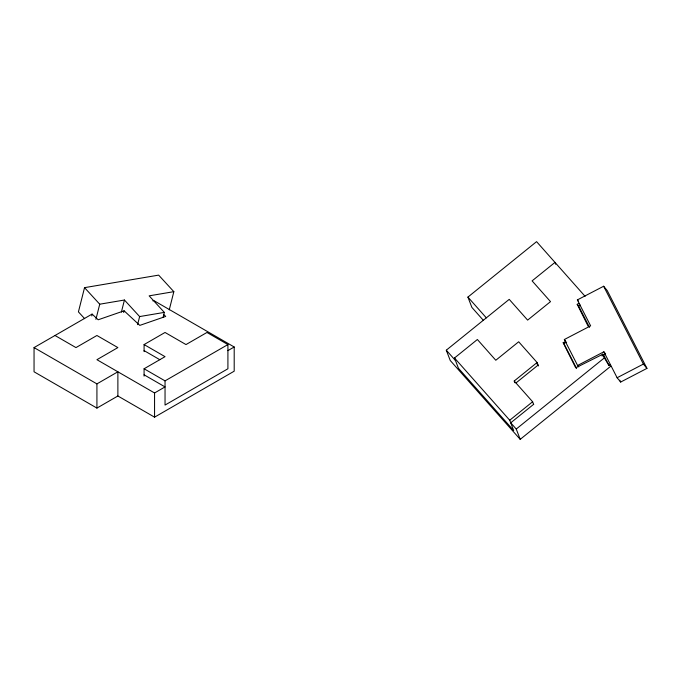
<?xml version="1.0" encoding="UTF-8"?>
<svg xmlns="http://www.w3.org/2000/svg" width="681" height="681" viewBox="0 0 681 681"><rect width="100%" height="100%" fill="white"/><g stroke="black" fill="none" stroke-linecap="round" stroke-linejoin="round"><path stroke-width="1.02" d="M91.79 315.941L92.08 314.086L98.2 319.781L124.112 310.808L139.801 325.39L165.713 316.418L163.755 314.596M169.254 309.846L173.842 291.672L158.647 275.124L84.538 287.654L78.426 311.889L84.64 318.657M95.91 319.346L99.732 304.203L84.538 287.654M121.38 312.136L124.436 300.023L99.732 304.203M123.687 312.502L124.112 310.808M137.588 324.65L139.631 316.571L124.436 300.023M163.057 317.44L164.334 312.392L149.139 295.843L173.842 291.672M564.838 341.879L563.178 342.713L575.717 367.808L602.285 354.495L609.001 365.51L610.176 364.463M483.476 320.47L471.882 307.403L467.915 297.095L536.577 241.644L585.081 296.32M610.823 366.174L520.216 439.356L450.243 360.496L446.285 350.187L509.218 299.359L527.63 320.113L550.512 301.632L532.099 280.878L554.989 262.398L555.705 264.271M454.499 357.985L509.737 420.237L513.695 430.554L458.458 368.293L454.499 357.985L477.381 339.504L495.794 360.258L518.684 341.777L537.096 362.522L538.416 365.961M514.87 382.722L514.206 381.011L537.096 362.522M516.019 382.926L538.084 365.101L536.722 363.569M509.737 420.237L532.619 401.756L514.206 381.011M533.615 404.335L510.724 422.816L516.249 429.047L520.216 439.356M516.249 429.047L604.09 358.104M152.825 300.866L153.761 300.542L234.196 346.987L234.196 371.188L154.561 417.164L117.881 395.993L96.923 408.089L34.05 371.792L34.05 347.591L92.08 314.086M144.083 351.626L144.083 344.569L165.04 332.464L185.998 344.569L206.956 332.464L227.914 344.569L227.914 368.77L165.04 405.067L165.04 380.866L227.914 344.569M34.05 347.591L96.923 383.888L117.881 371.792L117.881 395.993M144.083 376.133L144.083 368.77L165.04 356.665L144.083 344.569M55.008 335.495L75.966 347.591L96.923 335.495L117.881 347.591L96.923 359.696L154.561 392.971L165.04 386.919L144.083 374.814M227.914 350.613L234.196 346.987M577.369 299.904L603.647 286.241L607.205 290.54L646.95 368.378L620.68 382.05L617.114 377.742L603.868 351.796L577.59 365.459L564.345 339.513L590.623 325.85L577.369 299.904L578.561 301.334M579.139 303.326L577.199 304.305L578.646 306.058L580.442 305.122M563.178 342.713L563.842 343.513L566.652 342.049M601.893 355.899L605.647 353.95M617.114 377.742L643.392 364.08L646.95 368.378M139.631 316.571L164.334 312.392M144.083 350.613L159.797 359.696M144.083 368.77L165.04 380.866M467.915 297.095L486.328 317.848M446.285 350.187L455.487 360.564M603.868 351.796L605.051 353.226M602.285 354.495L603.357 355.797L602.413 353.941M564.345 339.513L565.536 340.951M577.59 365.459L578.782 366.897M603.647 286.241L643.392 364.08M619.727 380.194L620.68 382.05M578.646 306.058L589.525 327.365M603.247 354.239L609.001 365.51M563.842 343.513L576.611 368.532M577.199 304.305L588.171 326.259M532.619 401.756L533.7 404.574M154.561 392.971L154.561 417.164M96.923 383.888L96.923 408.089"/></g></svg>
